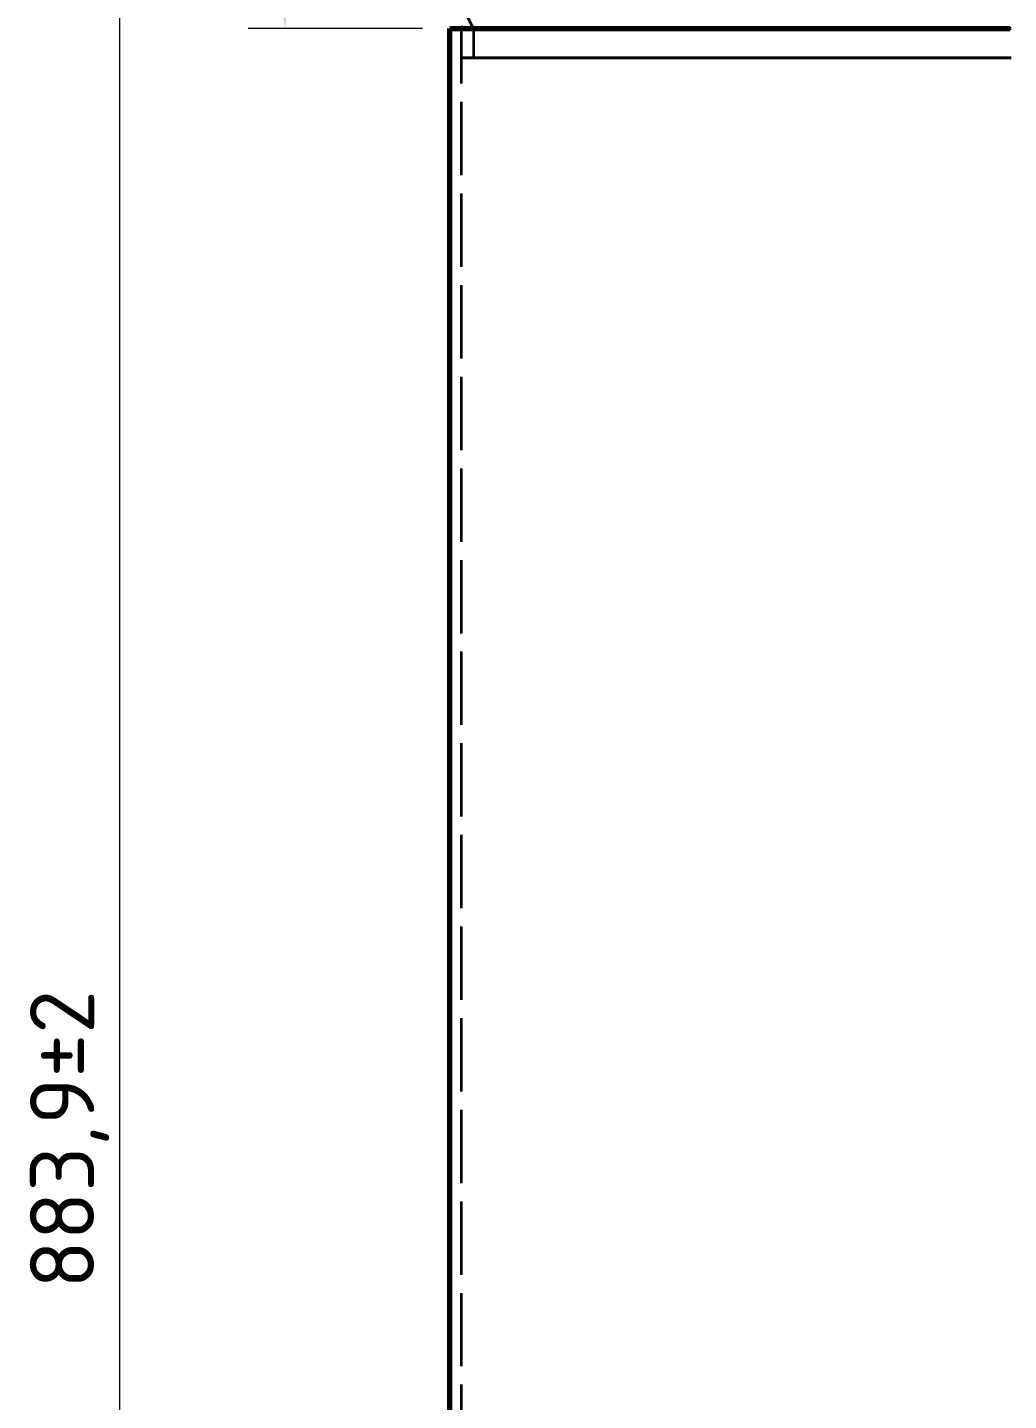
# Model space of a CAD drawing. Header units: millimetres. Extents: x 0 to 1554, y 0 to 420.
# Drawn here: x 65.2 to 118.7, y 230.7 to 305.7 of the extents above; entities that cross this region are included whole.
import ezdxf

# ---------------------------------------------------------------- set-up
doc = ezdxf.new("R2010")
doc.units = ezdxf.units.MM
doc.linetypes.add('IRAM-E-TRAZOS', pattern=[5, 4, -1])
for name, color, linetype, lineweight in [('01-VISIBLE', 7, 'CONTINUOUS', 70), ('02-OCULTA', 4, 'IRAM-E-TRAZOS', 35), ('04-COTA', 3, 'CONTINUOUS', 18)]:
    doc.layers.add(name, color=color, linetype=linetype, lineweight=lineweight)
doc.styles.add('ISO3098', font='isocpeur.ttf')
doc.dimstyles.new('FLAMA-IRAM', dxfattribs={"dimtxt": 3.5, "dimasz": 3.5, "dimexe": 2, "dimexo": 1.5, "dimgap": 1, "dimtad": 1, "dimdec": 1, "dimtxsty": 'ISO3098', "dimblk": 'IRAM_FLECHA', "dimblk1": 'IRAM_FLECHA', "dimblk2": 'IRAM_FLECHA', "dimcen": 2.5, "dimclrd": 256, "dimclre": 256, "dimclrt": 256, "dimazin": 3, "dimtfac": 1, "dimtmove": 0, "dimatfit": 3, "dimlwd": 18, "dimlwe": 18})

# ---------------------------------------------------------------- blocks, each defined once
blk = doc.blocks.new('IRAM_FLECHA')
blk.add_solid([(0, 0), (-1, 0.125), (-1, -0.125)])

msp = doc.modelspace()

# ---------------------------------------------------------------- linework, layer by layer
at = {"layer": '01-VISIBLE'}
for p, q in [((88.89, 305.613), (88.826, 305.741)), ((88.25, 177.613), (88.25, 305.613))]:
    msp.add_line(p, q, dxfattribs=at)
msp.add_lwpolyline([(88.25, 305.613), (88.41, 305.613), (88.57, 305.613), (88.73, 305.613), (88.89, 305.613), (89.05, 305.613), (89.21, 305.613), (89.37, 305.613), (89.53, 305.613), (89.69, 305.613), (89.85, 305.613), (90.01, 305.613), (90.17, 305.613), (90.33, 305.613), (90.49, 305.613), (90.65, 305.613), (90.81, 305.613), (90.97, 305.613), (91.13, 305.613), (91.29, 305.613), (91.45, 305.613), (91.61, 305.613), (91.77, 305.613), (91.93, 305.613), (92.09, 305.613), (92.25, 305.613), (92.41, 305.613), (92.57, 305.613), (92.73, 305.613), (92.89, 305.613), (93.05, 305.613), (93.21, 305.613), (93.37, 305.613), (93.53, 305.613), (93.69, 305.613), (93.85, 305.613), (94.01, 305.613), (94.17, 305.613), (94.33, 305.613), (94.49, 305.613), (94.65, 305.613), (94.81, 305.613), (94.97, 305.613), (95.13, 305.613), (95.29, 305.613), (95.45, 305.613), (95.61, 305.613), (95.77, 305.613), (95.93, 305.613), (96.09, 305.613), (96.25, 305.613), (96.41, 305.613), (96.57, 305.613), (96.73, 305.613), (96.89, 305.613), (97.05, 305.613), (97.21, 305.613), (97.37, 305.613), (97.53, 305.613), (97.69, 305.613), (97.85, 305.613), (98.01, 305.613), (98.17, 305.613), (98.33, 305.613), (98.49, 305.613), (98.65, 305.613), (98.81, 305.613), (98.97, 305.613), (99.13, 305.613), (99.29, 305.613), (99.45, 305.613), (99.61, 305.613), (99.77, 305.613), (99.93, 305.613), (100.09, 305.613), (100.25, 305.613), (100.41, 305.613), (100.57, 305.613), (100.73, 305.613), (100.89, 305.613), (101.05, 305.613), (101.21, 305.613), (101.37, 305.613), (101.53, 305.613), (101.69, 305.613), (101.85, 305.613), (102.01, 305.613), (102.17, 305.613), (102.33, 305.613), (102.49, 305.613), (102.65, 305.613), (102.81, 305.613), (102.97, 305.613), (103.13, 305.613), (103.29, 305.613), (103.45, 305.613), (103.61, 305.613), (103.77, 305.613), (103.93, 305.613), (104.09, 305.613), (104.25, 305.613), (104.41, 305.613), (104.57, 305.613), (104.73, 305.613), (104.89, 305.613), (105.05, 305.613), (105.21, 305.613), (105.37, 305.613), (105.53, 305.613), (105.69, 305.613), (105.85, 305.613), (106.01, 305.613), (106.17, 305.613), (106.33, 305.613), (106.49, 305.613), (106.65, 305.613), (106.81, 305.613), (106.97, 305.613), (107.13, 305.613), (107.29, 305.613), (107.45, 305.613), (107.61, 305.613), (107.77, 305.613), (107.93, 305.613), (108.09, 305.613), (108.25, 305.613), (108.41, 305.613), (108.57, 305.613), (108.73, 305.613), (108.89, 305.613), (109.05, 305.613), (109.21, 305.613), (109.37, 305.613), (109.53, 305.613), (109.69, 305.613), (109.85, 305.613), (110.01, 305.613), (110.17, 305.613), (110.33, 305.613), (110.49, 305.613), (110.65, 305.613), (110.81, 305.613), (110.97, 305.613), (111.13, 305.613), (111.29, 305.613), (111.45, 305.613), (111.61, 305.613), (111.77, 305.613), (111.93, 305.613), (112.09, 305.613), (112.25, 305.613), (112.41, 305.613), (112.57, 305.613), (112.73, 305.613), (112.89, 305.613), (113.05, 305.613), (113.21, 305.613), (113.37, 305.613), (113.53, 305.613), (113.69, 305.613), (113.85, 305.613), (114.01, 305.613), (114.17, 305.613), (114.33, 305.613), (114.49, 305.613), (114.65, 305.613), (114.81, 305.613), (114.97, 305.613), (115.13, 305.613), (115.29, 305.613), (115.45, 305.613), (115.61, 305.613), (115.77, 305.613), (115.93, 305.613), (116.09, 305.613), (116.25, 305.613), (116.41, 305.613), (116.57, 305.613), (116.73, 305.613), (116.89, 305.613), (117.05, 305.613), (117.21, 305.613), (117.37, 305.613), (117.53, 305.613), (117.69, 305.613), (117.85, 305.613), (118.01, 305.613), (118.17, 305.613), (118.33, 305.613), (118.49, 305.613), (118.65, 305.613), (118.81, 305.613)], dxfattribs=at)
at = {"layer": '02-OCULTA'}
for p, q in [((89.53, 305.613), (88.89, 306.893)), ((88.89, 177.613), (88.89, 305.613)), ((88.89, 304.013), (88.89, 305.613)), ((89.53, 305.613), (89.53, 304.013))]:
    msp.add_line(p, q, dxfattribs=at)
for points in [[(118.81, 305.613), (118.65, 305.613), (118.49, 305.613), (118.33, 305.613), (118.17, 305.613), (118.01, 305.613), (117.85, 305.613), (117.69, 305.613), (117.53, 305.613), (117.37, 305.613), (117.21, 305.613), (117.05, 305.613), (116.89, 305.613), (116.73, 305.613), (116.57, 305.613), (116.41, 305.613), (116.25, 305.613), (116.09, 305.613), (115.93, 305.613), (115.77, 305.613), (115.61, 305.613), (115.45, 305.613), (115.29, 305.613), (115.13, 305.613), (114.97, 305.613), (114.81, 305.613), (114.65, 305.613), (114.49, 305.613), (114.33, 305.613), (114.17, 305.613), (114.01, 305.613), (113.85, 305.613), (113.69, 305.613), (113.53, 305.613), (113.37, 305.613), (113.21, 305.613), (113.05, 305.613), (112.89, 305.613), (112.73, 305.613), (112.57, 305.613), (112.41, 305.613), (112.25, 305.613), (112.09, 305.613), (111.93, 305.613), (111.77, 305.613), (111.61, 305.613), (111.45, 305.613), (111.29, 305.613), (111.13, 305.613), (110.97, 305.613), (110.81, 305.613), (110.65, 305.613), (110.49, 305.613), (110.33, 305.613), (110.17, 305.613), (110.01, 305.613), (109.85, 305.613), (109.69, 305.613), (109.53, 305.613), (109.37, 305.613), (109.21, 305.613), (109.05, 305.613), (108.89, 305.613), (108.73, 305.613), (108.57, 305.613), (108.41, 305.613), (108.25, 305.613), (108.09, 305.613), (107.93, 305.613), (107.77, 305.613), (107.61, 305.613), (107.45, 305.613), (107.29, 305.613), (107.13, 305.613), (106.97, 305.613), (106.81, 305.613), (106.65, 305.613), (106.49, 305.613), (106.33, 305.613), (106.17, 305.613), (106.01, 305.613), (105.85, 305.613), (105.69, 305.613), (105.53, 305.613), (105.37, 305.613), (105.21, 305.613), (105.05, 305.613), (104.89, 305.613), (104.73, 305.613), (104.57, 305.613), (104.41, 305.613), (104.25, 305.613), (104.09, 305.613), (103.93, 305.613), (103.77, 305.613), (103.61, 305.613), (103.45, 305.613), (103.29, 305.613), (103.13, 305.613), (102.97, 305.613), (102.81, 305.613), (102.65, 305.613), (102.49, 305.613), (102.33, 305.613), (102.17, 305.613), (102.01, 305.613), (101.85, 305.613), (101.69, 305.613), (101.53, 305.613), (101.37, 305.613), (101.21, 305.613), (101.05, 305.613), (100.89, 305.613), (100.73, 305.613), (100.57, 305.613), (100.41, 305.613), (100.25, 305.613), (100.09, 305.613), (99.93, 305.613), (99.77, 305.613), (99.61, 305.613), (99.45, 305.613), (99.29, 305.613), (99.13, 305.613), (98.97, 305.613), (98.81, 305.613), (98.65, 305.613), (98.49, 305.613), (98.33, 305.613), (98.17, 305.613), (98.01, 305.613), (97.85, 305.613), (97.69, 305.613), (97.53, 305.613), (97.37, 305.613), (97.21, 305.613), (97.05, 305.613), (96.89, 305.613), (96.73, 305.613), (96.57, 305.613), (96.41, 305.613), (96.25, 305.613), (96.09, 305.613), (95.93, 305.613), (95.77, 305.613), (95.61, 305.613), (95.45, 305.613), (95.29, 305.613), (95.13, 305.613), (94.97, 305.613), (94.81, 305.613), (94.65, 305.613), (94.49, 305.613), (94.33, 305.613), (94.17, 305.613), (94.01, 305.613), (93.85, 305.613), (93.69, 305.613), (93.53, 305.613), (93.37, 305.613), (93.21, 305.613), (93.05, 305.613), (92.89, 305.613), (92.73, 305.613), (92.57, 305.613), (92.41, 305.613), (92.25, 305.613), (92.09, 305.613), (91.93, 305.613), (91.77, 305.613), (91.61, 305.613), (91.45, 305.613), (91.29, 305.613), (91.13, 305.613), (90.97, 305.613), (90.81, 305.613), (90.65, 305.613), (90.49, 305.613), (90.33, 305.613), (90.17, 305.613), (90.01, 305.613), (89.85, 305.613), (89.69, 305.613), (89.53, 305.613), (89.37, 305.613), (89.21, 305.613), (89.05, 305.613), (88.89, 305.613), (88.73, 305.613), (88.57, 305.613), (88.41, 305.613), (88.25, 305.613)], [(118.839, 305.613), (118.682, 305.613), (118.525, 305.613), (118.368, 305.613), (118.212, 305.613), (118.055, 305.613), (117.898, 305.613), (117.741, 305.613), (117.584, 305.613), (117.428, 305.613), (117.271, 305.613), (117.114, 305.613), (116.957, 305.613), (116.8, 305.613), (116.644, 305.613), (116.487, 305.613), (116.33, 305.613), (116.173, 305.613), (116.016, 305.613), (115.86, 305.613), (115.703, 305.613), (115.546, 305.613), (115.389, 305.613), (115.232, 305.613), (115.076, 305.613), (114.919, 305.613), (114.762, 305.613), (114.605, 305.613), (114.448, 305.613), (114.292, 305.613), (114.135, 305.613), (113.978, 305.613), (113.821, 305.613), (113.664, 305.613), (113.508, 305.613), (113.351, 305.613), (113.194, 305.613), (113.037, 305.613), (112.88, 305.613), (112.724, 305.613), (112.567, 305.613), (112.41, 305.613), (112.253, 305.613), (112.096, 305.613), (111.94, 305.613), (111.783, 305.613), (111.626, 305.613), (111.469, 305.613), (111.312, 305.613), (111.156, 305.613), (110.999, 305.613), (110.842, 305.613), (110.685, 305.613), (110.528, 305.613), (110.372, 305.613), (110.215, 305.613), (110.058, 305.613), (109.901, 305.613), (109.744, 305.613), (109.588, 305.613), (109.431, 305.613), (109.274, 305.613), (109.117, 305.613), (108.96, 305.613), (108.804, 305.613), (108.647, 305.613), (108.49, 305.613), (108.333, 305.613), (108.176, 305.613), (108.02, 305.613), (107.863, 305.613), (107.706, 305.613), (107.549, 305.613), (107.392, 305.613), (107.236, 305.613), (107.079, 305.613), (106.922, 305.613), (106.765, 305.613), (106.608, 305.613), (106.452, 305.613), (106.295, 305.613), (106.138, 305.613), (105.981, 305.613), (105.824, 305.613), (105.668, 305.613), (105.511, 305.613), (105.354, 305.613), (105.197, 305.613), (105.04, 305.613), (104.884, 305.613), (104.727, 305.613), (104.57, 305.613), (104.413, 305.613), (104.256, 305.613), (104.1, 305.613), (103.943, 305.613), (103.786, 305.613), (103.629, 305.613), (103.472, 305.613), (103.316, 305.613), (103.159, 305.613), (103.002, 305.613), (102.845, 305.613), (102.688, 305.613), (102.532, 305.613), (102.375, 305.613), (102.218, 305.613), (102.061, 305.613), (101.904, 305.613), (101.748, 305.613), (101.591, 305.613), (101.434, 305.613), (101.277, 305.613), (101.12, 305.613), (100.964, 305.613), (100.807, 305.613), (100.65, 305.613), (100.493, 305.613), (100.336, 305.613), (100.18, 305.613), (100.023, 305.613), (99.866, 305.613), (99.709, 305.613), (99.552, 305.613), (99.396, 305.613), (99.239, 305.613), (99.082, 305.613), (98.925, 305.613), (98.768, 305.613), (98.612, 305.613), (98.455, 305.613), (98.298, 305.613), (98.141, 305.613), (97.984, 305.613), (97.828, 305.613), (97.671, 305.613), (97.514, 305.613), (97.357, 305.613), (97.2, 305.613), (97.044, 305.613), (96.887, 305.613), (96.73, 305.613), (96.573, 305.613), (96.416, 305.613), (96.26, 305.613), (96.103, 305.613), (95.946, 305.613), (95.789, 305.613), (95.632, 305.613), (95.476, 305.613), (95.319, 305.613), (95.162, 305.613), (95.005, 305.613), (94.848, 305.613), (94.692, 305.613), (94.535, 305.613), (94.378, 305.613), (94.221, 305.613), (94.064, 305.613), (93.908, 305.613), (93.751, 305.613), (93.594, 305.613), (93.437, 305.613), (93.28, 305.613), (93.124, 305.613), (92.967, 305.613), (92.81, 305.613), (92.653, 305.613), (92.496, 305.613), (92.34, 305.613), (92.183, 305.613), (92.026, 305.613), (91.869, 305.613), (91.712, 305.613), (91.556, 305.613), (91.399, 305.613), (91.242, 305.613), (91.085, 305.613), (90.928, 305.613), (90.772, 305.613), (90.615, 305.613), (90.458, 305.613), (90.301, 305.613), (90.144, 305.613), (89.988, 305.613), (89.831, 305.613), (89.674, 305.613), (89.517, 305.613), (89.36, 305.613), (89.204, 305.613), (89.047, 305.613), (88.89, 305.613)], [(88.89, 305.613), (89.047, 305.613), (89.204, 305.613), (89.36, 305.613), (89.517, 305.613), (89.674, 305.613), (89.831, 305.613), (89.988, 305.613), (90.144, 305.613), (90.301, 305.613), (90.458, 305.613), (90.615, 305.613), (90.772, 305.613), (90.928, 305.613), (91.085, 305.613), (91.242, 305.613), (91.399, 305.613), (91.556, 305.613), (91.712, 305.613), (91.869, 305.613), (92.026, 305.613), (92.183, 305.613), (92.34, 305.613), (92.496, 305.613), (92.653, 305.613), (92.81, 305.613), (92.967, 305.613), (93.124, 305.613), (93.28, 305.613), (93.437, 305.613), (93.594, 305.613), (93.751, 305.613), (93.908, 305.613), (94.064, 305.613), (94.221, 305.613), (94.378, 305.613), (94.535, 305.613), (94.692, 305.613), (94.848, 305.613), (95.005, 305.613), (95.162, 305.613), (95.319, 305.613), (95.476, 305.613), (95.632, 305.613), (95.789, 305.613), (95.946, 305.613), (96.103, 305.613), (96.26, 305.613), (96.416, 305.613), (96.573, 305.613), (96.73, 305.613), (96.887, 305.613), (97.044, 305.613), (97.2, 305.613), (97.357, 305.613), (97.514, 305.613), (97.671, 305.613), (97.828, 305.613), (97.984, 305.613), (98.141, 305.613), (98.298, 305.613), (98.455, 305.613), (98.612, 305.613), (98.768, 305.613), (98.925, 305.613), (99.082, 305.613), (99.239, 305.613), (99.396, 305.613), (99.552, 305.613), (99.709, 305.613), (99.866, 305.613), (100.023, 305.613), (100.18, 305.613), (100.336, 305.613), (100.493, 305.613), (100.65, 305.613), (100.807, 305.613), (100.964, 305.613), (101.12, 305.613), (101.277, 305.613), (101.434, 305.613), (101.591, 305.613), (101.748, 305.613), (101.904, 305.613), (102.061, 305.613), (102.218, 305.613), (102.375, 305.613), (102.532, 305.613), (102.688, 305.613), (102.845, 305.613), (103.002, 305.613), (103.159, 305.613), (103.316, 305.613), (103.472, 305.613), (103.629, 305.613), (103.786, 305.613), (103.943, 305.613), (104.1, 305.613), (104.256, 305.613), (104.413, 305.613), (104.57, 305.613), (104.727, 305.613), (104.884, 305.613), (105.04, 305.613), (105.197, 305.613), (105.354, 305.613), (105.511, 305.613), (105.668, 305.613), (105.824, 305.613), (105.981, 305.613), (106.138, 305.613), (106.295, 305.613), (106.452, 305.613), (106.608, 305.613), (106.765, 305.613), (106.922, 305.613), (107.079, 305.613), (107.236, 305.613), (107.392, 305.613), (107.549, 305.613), (107.706, 305.613), (107.863, 305.613), (108.02, 305.613), (108.176, 305.613), (108.333, 305.613), (108.49, 305.613), (108.647, 305.613), (108.804, 305.613), (108.96, 305.613), (109.117, 305.613), (109.274, 305.613), (109.431, 305.613), (109.588, 305.613), (109.744, 305.613), (109.901, 305.613), (110.058, 305.613), (110.215, 305.613), (110.372, 305.613), (110.528, 305.613), (110.685, 305.613), (110.842, 305.613), (110.999, 305.613), (111.156, 305.613), (111.312, 305.613), (111.469, 305.613), (111.626, 305.613), (111.783, 305.613), (111.94, 305.613), (112.096, 305.613), (112.253, 305.613), (112.41, 305.613), (112.567, 305.613), (112.724, 305.613), (112.88, 305.613), (113.037, 305.613), (113.194, 305.613), (113.351, 305.613), (113.508, 305.613), (113.664, 305.613), (113.821, 305.613), (113.978, 305.613), (114.135, 305.613), (114.292, 305.613), (114.448, 305.613), (114.605, 305.613), (114.762, 305.613), (114.919, 305.613), (115.076, 305.613), (115.232, 305.613), (115.389, 305.613), (115.546, 305.613), (115.703, 305.613), (115.86, 305.613), (116.016, 305.613), (116.173, 305.613), (116.33, 305.613), (116.487, 305.613), (116.644, 305.613), (116.8, 305.613), (116.957, 305.613), (117.114, 305.613), (117.271, 305.613), (117.428, 305.613), (117.584, 305.613), (117.741, 305.613), (117.898, 305.613), (118.055, 305.613), (118.212, 305.613), (118.368, 305.613), (118.525, 305.613), (118.682, 305.613), (118.839, 305.613)], [(118.839, 305.613), (118.682, 305.613), (118.525, 305.613), (118.368, 305.613), (118.212, 305.613), (118.055, 305.613), (117.898, 305.613), (117.741, 305.613), (117.584, 305.613), (117.428, 305.613), (117.271, 305.613), (117.114, 305.613), (116.957, 305.613), (116.8, 305.613), (116.644, 305.613), (116.487, 305.613), (116.33, 305.613), (116.173, 305.613), (116.016, 305.613), (115.86, 305.613), (115.703, 305.613), (115.546, 305.613), (115.389, 305.613), (115.232, 305.613), (115.076, 305.613), (114.919, 305.613), (114.762, 305.613), (114.605, 305.613), (114.448, 305.613), (114.292, 305.613), (114.135, 305.613), (113.978, 305.613), (113.821, 305.613), (113.664, 305.613), (113.508, 305.613), (113.351, 305.613), (113.194, 305.613), (113.037, 305.613), (112.88, 305.613), (112.724, 305.613), (112.567, 305.613), (112.41, 305.613), (112.253, 305.613), (112.096, 305.613), (111.94, 305.613), (111.783, 305.613), (111.626, 305.613), (111.469, 305.613), (111.312, 305.613), (111.156, 305.613), (110.999, 305.613), (110.842, 305.613), (110.685, 305.613), (110.528, 305.613), (110.372, 305.613), (110.215, 305.613), (110.058, 305.613), (109.901, 305.613), (109.744, 305.613), (109.588, 305.613), (109.431, 305.613), (109.274, 305.613), (109.117, 305.613), (108.96, 305.613), (108.804, 305.613), (108.647, 305.613), (108.49, 305.613), (108.333, 305.613), (108.176, 305.613), (108.02, 305.613), (107.863, 305.613), (107.706, 305.613), (107.549, 305.613), (107.392, 305.613), (107.236, 305.613), (107.079, 305.613), (106.922, 305.613), (106.765, 305.613), (106.608, 305.613), (106.452, 305.613), (106.295, 305.613), (106.138, 305.613), (105.981, 305.613), (105.824, 305.613), (105.668, 305.613), (105.511, 305.613), (105.354, 305.613), (105.197, 305.613), (105.04, 305.613), (104.884, 305.613), (104.727, 305.613), (104.57, 305.613), (104.413, 305.613), (104.256, 305.613), (104.1, 305.613), (103.943, 305.613), (103.786, 305.613), (103.629, 305.613), (103.472, 305.613), (103.316, 305.613), (103.159, 305.613), (103.002, 305.613), (102.845, 305.613), (102.688, 305.613), (102.532, 305.613), (102.375, 305.613), (102.218, 305.613), (102.061, 305.613), (101.904, 305.613), (101.748, 305.613), (101.591, 305.613), (101.434, 305.613), (101.277, 305.613), (101.12, 305.613), (100.964, 305.613), (100.807, 305.613), (100.65, 305.613), (100.493, 305.613), (100.336, 305.613), (100.18, 305.613), (100.023, 305.613), (99.866, 305.613), (99.709, 305.613), (99.552, 305.613), (99.396, 305.613), (99.239, 305.613), (99.082, 305.613), (98.925, 305.613), (98.768, 305.613), (98.612, 305.613), (98.455, 305.613), (98.298, 305.613), (98.141, 305.613), (97.984, 305.613), (97.828, 305.613), (97.671, 305.613), (97.514, 305.613), (97.357, 305.613), (97.2, 305.613), (97.044, 305.613), (96.887, 305.613), (96.73, 305.613), (96.573, 305.613), (96.416, 305.613), (96.26, 305.613), (96.103, 305.613), (95.946, 305.613), (95.789, 305.613), (95.632, 305.613), (95.476, 305.613), (95.319, 305.613), (95.162, 305.613), (95.005, 305.613), (94.848, 305.613), (94.692, 305.613), (94.535, 305.613), (94.378, 305.613), (94.221, 305.613), (94.064, 305.613), (93.908, 305.613), (93.751, 305.613), (93.594, 305.613), (93.437, 305.613), (93.28, 305.613), (93.124, 305.613), (92.967, 305.613), (92.81, 305.613), (92.653, 305.613), (92.496, 305.613), (92.34, 305.613), (92.183, 305.613), (92.026, 305.613), (91.869, 305.613), (91.712, 305.613), (91.556, 305.613), (91.399, 305.613), (91.242, 305.613), (91.085, 305.613), (90.928, 305.613), (90.772, 305.613), (90.615, 305.613), (90.458, 305.613), (90.301, 305.613), (90.144, 305.613), (89.988, 305.613), (89.831, 305.613), (89.674, 305.613), (89.517, 305.613), (89.36, 305.613), (89.204, 305.613), (89.047, 305.613), (88.89, 305.613)], [(88.89, 305.613), (89.047, 305.613), (89.204, 305.613), (89.36, 305.613), (89.517, 305.613), (89.674, 305.613), (89.831, 305.613), (89.988, 305.613), (90.144, 305.613), (90.301, 305.613), (90.458, 305.613), (90.615, 305.613), (90.772, 305.613), (90.928, 305.613), (91.085, 305.613), (91.242, 305.613), (91.399, 305.613), (91.556, 305.613), (91.712, 305.613), (91.869, 305.613), (92.026, 305.613), (92.183, 305.613), (92.34, 305.613), (92.496, 305.613), (92.653, 305.613), (92.81, 305.613), (92.967, 305.613), (93.124, 305.613), (93.28, 305.613), (93.437, 305.613), (93.594, 305.613), (93.751, 305.613), (93.908, 305.613), (94.064, 305.613), (94.221, 305.613), (94.378, 305.613), (94.535, 305.613), (94.692, 305.613), (94.848, 305.613), (95.005, 305.613), (95.162, 305.613), (95.319, 305.613), (95.476, 305.613), (95.632, 305.613), (95.789, 305.613), (95.946, 305.613), (96.103, 305.613), (96.26, 305.613), (96.416, 305.613), (96.573, 305.613), (96.73, 305.613), (96.887, 305.613), (97.044, 305.613), (97.2, 305.613), (97.357, 305.613), (97.514, 305.613), (97.671, 305.613), (97.828, 305.613), (97.984, 305.613), (98.141, 305.613), (98.298, 305.613), (98.455, 305.613), (98.612, 305.613), (98.768, 305.613), (98.925, 305.613), (99.082, 305.613), (99.239, 305.613), (99.396, 305.613), (99.552, 305.613), (99.709, 305.613), (99.866, 305.613), (100.023, 305.613), (100.18, 305.613), (100.336, 305.613), (100.493, 305.613), (100.65, 305.613), (100.807, 305.613), (100.964, 305.613), (101.12, 305.613), (101.277, 305.613), (101.434, 305.613), (101.591, 305.613), (101.748, 305.613), (101.904, 305.613), (102.061, 305.613), (102.218, 305.613), (102.375, 305.613), (102.532, 305.613), (102.688, 305.613), (102.845, 305.613), (103.002, 305.613), (103.159, 305.613), (103.316, 305.613), (103.472, 305.613), (103.629, 305.613), (103.786, 305.613), (103.943, 305.613), (104.1, 305.613), (104.256, 305.613), (104.413, 305.613), (104.57, 305.613), (104.727, 305.613), (104.884, 305.613), (105.04, 305.613), (105.197, 305.613), (105.354, 305.613), (105.511, 305.613), (105.668, 305.613), (105.824, 305.613), (105.981, 305.613), (106.138, 305.613), (106.295, 305.613), (106.452, 305.613), (106.608, 305.613), (106.765, 305.613), (106.922, 305.613), (107.079, 305.613), (107.236, 305.613), (107.392, 305.613), (107.549, 305.613), (107.706, 305.613), (107.863, 305.613), (108.02, 305.613), (108.176, 305.613), (108.333, 305.613), (108.49, 305.613), (108.647, 305.613), (108.804, 305.613), (108.96, 305.613), (109.117, 305.613), (109.274, 305.613), (109.431, 305.613), (109.588, 305.613), (109.744, 305.613), (109.901, 305.613), (110.058, 305.613), (110.215, 305.613), (110.372, 305.613), (110.528, 305.613), (110.685, 305.613), (110.842, 305.613), (110.999, 305.613), (111.156, 305.613), (111.312, 305.613), (111.469, 305.613), (111.626, 305.613), (111.783, 305.613), (111.94, 305.613), (112.096, 305.613), (112.253, 305.613), (112.41, 305.613), (112.567, 305.613), (112.724, 305.613), (112.88, 305.613), (113.037, 305.613), (113.194, 305.613), (113.351, 305.613), (113.508, 305.613), (113.664, 305.613), (113.821, 305.613), (113.978, 305.613), (114.135, 305.613), (114.292, 305.613), (114.448, 305.613), (114.605, 305.613), (114.762, 305.613), (114.919, 305.613), (115.076, 305.613), (115.232, 305.613), (115.389, 305.613), (115.546, 305.613), (115.703, 305.613), (115.86, 305.613), (116.016, 305.613), (116.173, 305.613), (116.33, 305.613), (116.487, 305.613), (116.644, 305.613), (116.8, 305.613), (116.957, 305.613), (117.114, 305.613), (117.271, 305.613), (117.428, 305.613), (117.584, 305.613), (117.741, 305.613), (117.898, 305.613), (118.055, 305.613), (118.212, 305.613), (118.368, 305.613), (118.525, 305.613), (118.682, 305.613), (118.839, 305.613)], [(118.868, 305.613), (118.714, 305.613), (118.56, 305.613), (118.407, 305.613), (118.253, 305.613), (118.1, 305.613), (117.946, 305.613), (117.792, 305.613), (117.639, 305.613), (117.485, 305.613), (117.332, 305.613), (117.178, 305.613), (117.024, 305.613), (116.871, 305.613), (116.717, 305.613), (116.564, 305.613), (116.41, 305.613), (116.256, 305.613), (116.103, 305.613), (115.949, 305.613), (115.796, 305.613), (115.642, 305.613), (115.488, 305.613), (115.335, 305.613), (115.181, 305.613), (115.028, 305.613), (114.874, 305.613), (114.72, 305.613), (114.567, 305.613), (114.413, 305.613), (114.26, 305.613), (114.106, 305.613), (113.952, 305.613), (113.799, 305.613), (113.645, 305.613), (113.492, 305.613), (113.338, 305.613), (113.184, 305.613), (113.031, 305.613), (112.877, 305.613), (112.724, 305.613), (112.57, 305.613), (112.416, 305.613), (112.263, 305.613), (112.109, 305.613), (111.956, 305.613), (111.802, 305.613), (111.648, 305.613), (111.495, 305.613), (111.341, 305.613), (111.188, 305.613), (111.034, 305.613), (110.88, 305.613), (110.727, 305.613), (110.573, 305.613), (110.42, 305.613), (110.266, 305.613), (110.112, 305.613), (109.959, 305.613), (109.805, 305.613), (109.652, 305.613), (109.498, 305.613), (109.344, 305.613), (109.191, 305.613), (109.037, 305.613), (108.884, 305.613), (108.73, 305.613), (108.576, 305.613), (108.423, 305.613), (108.269, 305.613), (108.116, 305.613), (107.962, 305.613), (107.808, 305.613), (107.655, 305.613), (107.501, 305.613), (107.348, 305.613), (107.194, 305.613), (107.04, 305.613), (106.887, 305.613), (106.733, 305.613), (106.58, 305.613), (106.426, 305.613), (106.272, 305.613), (106.119, 305.613), (105.965, 305.613), (105.812, 305.613), (105.658, 305.613), (105.504, 305.613), (105.351, 305.613), (105.197, 305.613), (105.044, 305.613), (104.89, 305.613), (104.736, 305.613), (104.583, 305.613), (104.429, 305.613), (104.276, 305.613), (104.122, 305.613), (103.968, 305.613), (103.815, 305.613), (103.661, 305.613), (103.508, 305.613), (103.354, 305.613), (103.2, 305.613), (103.047, 305.613), (102.893, 305.613), (102.74, 305.613), (102.586, 305.613), (102.432, 305.613), (102.279, 305.613), (102.125, 305.613), (101.972, 305.613), (101.818, 305.613), (101.664, 305.613), (101.511, 305.613), (101.357, 305.613), (101.204, 305.613), (101.05, 305.613), (100.896, 305.613), (100.743, 305.613), (100.589, 305.613), (100.436, 305.613), (100.282, 305.613), (100.128, 305.613), (99.975, 305.613), (99.821, 305.613), (99.668, 305.613), (99.514, 305.613), (99.36, 305.613), (99.207, 305.613), (99.053, 305.613), (98.9, 305.613), (98.746, 305.613), (98.592, 305.613), (98.439, 305.613), (98.285, 305.613), (98.132, 305.613), (97.978, 305.613), (97.824, 305.613), (97.671, 305.613), (97.517, 305.613), (97.364, 305.613), (97.21, 305.613), (97.056, 305.613), (96.903, 305.613), (96.749, 305.613), (96.596, 305.613), (96.442, 305.613), (96.288, 305.613), (96.135, 305.613), (95.981, 305.613), (95.828, 305.613), (95.674, 305.613), (95.52, 305.613), (95.367, 305.613), (95.213, 305.613), (95.06, 305.613), (94.906, 305.613), (94.752, 305.613), (94.599, 305.613), (94.445, 305.613), (94.292, 305.613), (94.138, 305.613), (93.984, 305.613), (93.831, 305.613), (93.677, 305.613), (93.524, 305.613), (93.37, 305.613), (93.216, 305.613), (93.063, 305.613), (92.909, 305.613), (92.756, 305.613), (92.602, 305.613), (92.448, 305.613), (92.295, 305.613), (92.141, 305.613), (91.988, 305.613), (91.834, 305.613), (91.68, 305.613), (91.527, 305.613), (91.373, 305.613), (91.22, 305.613), (91.066, 305.613), (90.912, 305.613), (90.759, 305.613), (90.605, 305.613), (90.452, 305.613), (90.298, 305.613), (90.144, 305.613), (89.991, 305.613), (89.837, 305.613), (89.684, 305.613), (89.53, 305.613)], [(89.53, 305.613), (89.684, 305.613), (89.837, 305.613), (89.991, 305.613), (90.144, 305.613), (90.298, 305.613), (90.452, 305.613), (90.605, 305.613), (90.759, 305.613), (90.912, 305.613), (91.066, 305.613), (91.22, 305.613), (91.373, 305.613), (91.527, 305.613), (91.68, 305.613), (91.834, 305.613), (91.988, 305.613), (92.141, 305.613), (92.295, 305.613), (92.448, 305.613), (92.602, 305.613), (92.756, 305.613), (92.909, 305.613), (93.063, 305.613), (93.216, 305.613), (93.37, 305.613), (93.524, 305.613), (93.677, 305.613), (93.831, 305.613), (93.984, 305.613), (94.138, 305.613), (94.292, 305.613), (94.445, 305.613), (94.599, 305.613), (94.752, 305.613), (94.906, 305.613), (95.06, 305.613), (95.213, 305.613), (95.367, 305.613), (95.52, 305.613), (95.674, 305.613), (95.828, 305.613), (95.981, 305.613), (96.135, 305.613), (96.288, 305.613), (96.442, 305.613), (96.596, 305.613), (96.749, 305.613), (96.903, 305.613), (97.056, 305.613), (97.21, 305.613), (97.364, 305.613), (97.517, 305.613), (97.671, 305.613), (97.824, 305.613), (97.978, 305.613), (98.132, 305.613), (98.285, 305.613), (98.439, 305.613), (98.592, 305.613), (98.746, 305.613), (98.9, 305.613), (99.053, 305.613), (99.207, 305.613), (99.36, 305.613), (99.514, 305.613), (99.668, 305.613), (99.821, 305.613), (99.975, 305.613), (100.128, 305.613), (100.282, 305.613), (100.436, 305.613), (100.589, 305.613), (100.743, 305.613), (100.896, 305.613), (101.05, 305.613), (101.204, 305.613), (101.357, 305.613), (101.511, 305.613), (101.664, 305.613), (101.818, 305.613), (101.972, 305.613), (102.125, 305.613), (102.279, 305.613), (102.432, 305.613), (102.586, 305.613), (102.74, 305.613), (102.893, 305.613), (103.047, 305.613), (103.2, 305.613), (103.354, 305.613), (103.508, 305.613), (103.661, 305.613), (103.815, 305.613), (103.968, 305.613), (104.122, 305.613), (104.276, 305.613), (104.429, 305.613), (104.583, 305.613), (104.736, 305.613), (104.89, 305.613), (105.044, 305.613), (105.197, 305.613), (105.351, 305.613), (105.504, 305.613), (105.658, 305.613), (105.812, 305.613), (105.965, 305.613), (106.119, 305.613), (106.272, 305.613), (106.426, 305.613), (106.58, 305.613), (106.733, 305.613), (106.887, 305.613), (107.04, 305.613), (107.194, 305.613), (107.348, 305.613), (107.501, 305.613), (107.655, 305.613), (107.808, 305.613), (107.962, 305.613), (108.116, 305.613), (108.269, 305.613), (108.423, 305.613), (108.576, 305.613), (108.73, 305.613), (108.884, 305.613), (109.037, 305.613), (109.191, 305.613), (109.344, 305.613), (109.498, 305.613), (109.652, 305.613), (109.805, 305.613), (109.959, 305.613), (110.112, 305.613), (110.266, 305.613), (110.42, 305.613), (110.573, 305.613), (110.727, 305.613), (110.88, 305.613), (111.034, 305.613), (111.188, 305.613), (111.341, 305.613), (111.495, 305.613), (111.648, 305.613), (111.802, 305.613), (111.956, 305.613), (112.109, 305.613), (112.263, 305.613), (112.416, 305.613), (112.57, 305.613), (112.724, 305.613), (112.877, 305.613), (113.031, 305.613), (113.184, 305.613), (113.338, 305.613), (113.492, 305.613), (113.645, 305.613), (113.799, 305.613), (113.952, 305.613), (114.106, 305.613), (114.26, 305.613), (114.413, 305.613), (114.567, 305.613), (114.72, 305.613), (114.874, 305.613), (115.028, 305.613), (115.181, 305.613), (115.335, 305.613), (115.488, 305.613), (115.642, 305.613), (115.796, 305.613), (115.949, 305.613), (116.103, 305.613), (116.256, 305.613), (116.41, 305.613), (116.564, 305.613), (116.717, 305.613), (116.871, 305.613), (117.024, 305.613), (117.178, 305.613), (117.332, 305.613), (117.485, 305.613), (117.639, 305.613), (117.792, 305.613), (117.946, 305.613), (118.1, 305.613), (118.253, 305.613), (118.407, 305.613), (118.56, 305.613), (118.714, 305.613), (118.868, 305.613)], [(118.839, 304.013), (118.682, 304.013), (118.525, 304.013), (118.368, 304.013), (118.212, 304.013), (118.055, 304.013), (117.898, 304.013), (117.741, 304.013), (117.584, 304.013), (117.428, 304.013), (117.271, 304.013), (117.114, 304.013), (116.957, 304.013), (116.8, 304.013), (116.644, 304.013), (116.487, 304.013), (116.33, 304.013), (116.173, 304.013), (116.016, 304.013), (115.86, 304.013), (115.703, 304.013), (115.546, 304.013), (115.389, 304.013), (115.232, 304.013), (115.076, 304.013), (114.919, 304.013), (114.762, 304.013), (114.605, 304.013), (114.448, 304.013), (114.292, 304.013), (114.135, 304.013), (113.978, 304.013), (113.821, 304.013), (113.664, 304.013), (113.508, 304.013), (113.351, 304.013), (113.194, 304.013), (113.037, 304.013), (112.88, 304.013), (112.724, 304.013), (112.567, 304.013), (112.41, 304.013), (112.253, 304.013), (112.096, 304.013), (111.94, 304.013), (111.783, 304.013), (111.626, 304.013), (111.469, 304.013), (111.312, 304.013), (111.156, 304.013), (110.999, 304.013), (110.842, 304.013), (110.685, 304.013), (110.528, 304.013), (110.372, 304.013), (110.215, 304.013), (110.058, 304.013), (109.901, 304.013), (109.744, 304.013), (109.588, 304.013), (109.431, 304.013), (109.274, 304.013), (109.117, 304.013), (108.96, 304.013), (108.804, 304.013), (108.647, 304.013), (108.49, 304.013), (108.333, 304.013), (108.176, 304.013), (108.02, 304.013), (107.863, 304.013), (107.706, 304.013), (107.549, 304.013), (107.392, 304.013), (107.236, 304.013), (107.079, 304.013), (106.922, 304.013), (106.765, 304.013), (106.608, 304.013), (106.452, 304.013), (106.295, 304.013), (106.138, 304.013), (105.981, 304.013), (105.824, 304.013), (105.668, 304.013), (105.511, 304.013), (105.354, 304.013), (105.197, 304.013), (105.04, 304.013), (104.884, 304.013), (104.727, 304.013), (104.57, 304.013), (104.413, 304.013), (104.256, 304.013), (104.1, 304.013), (103.943, 304.013), (103.786, 304.013), (103.629, 304.013), (103.472, 304.013), (103.316, 304.013), (103.159, 304.013), (103.002, 304.013), (102.845, 304.013), (102.688, 304.013), (102.532, 304.013), (102.375, 304.013), (102.218, 304.013), (102.061, 304.013), (101.904, 304.013), (101.748, 304.013), (101.591, 304.013), (101.434, 304.013), (101.277, 304.013), (101.12, 304.013), (100.964, 304.013), (100.807, 304.013), (100.65, 304.013), (100.493, 304.013), (100.336, 304.013), (100.18, 304.013), (100.023, 304.013), (99.866, 304.013), (99.709, 304.013), (99.552, 304.013), (99.396, 304.013), (99.239, 304.013), (99.082, 304.013), (98.925, 304.013), (98.768, 304.013), (98.612, 304.013), (98.455, 304.013), (98.298, 304.013), (98.141, 304.013), (97.984, 304.013), (97.828, 304.013), (97.671, 304.013), (97.514, 304.013), (97.357, 304.013), (97.2, 304.013), (97.044, 304.013), (96.887, 304.013), (96.73, 304.013), (96.573, 304.013), (96.416, 304.013), (96.26, 304.013), (96.103, 304.013), (95.946, 304.013), (95.789, 304.013), (95.632, 304.013), (95.476, 304.013), (95.319, 304.013), (95.162, 304.013), (95.005, 304.013), (94.848, 304.013), (94.692, 304.013), (94.535, 304.013), (94.378, 304.013), (94.221, 304.013), (94.064, 304.013), (93.908, 304.013), (93.751, 304.013), (93.594, 304.013), (93.437, 304.013), (93.28, 304.013), (93.124, 304.013), (92.967, 304.013), (92.81, 304.013), (92.653, 304.013), (92.496, 304.013), (92.34, 304.013), (92.183, 304.013), (92.026, 304.013), (91.869, 304.013), (91.712, 304.013), (91.556, 304.013), (91.399, 304.013), (91.242, 304.013), (91.085, 304.013), (90.928, 304.013), (90.772, 304.013), (90.615, 304.013), (90.458, 304.013), (90.301, 304.013), (90.144, 304.013), (89.988, 304.013), (89.831, 304.013), (89.674, 304.013), (89.517, 304.013), (89.36, 304.013), (89.204, 304.013), (89.047, 304.013), (88.89, 304.013)], [(88.89, 304.013), (89.047, 304.013), (89.204, 304.013), (89.36, 304.013), (89.517, 304.013), (89.674, 304.013), (89.831, 304.013), (89.988, 304.013), (90.144, 304.013), (90.301, 304.013), (90.458, 304.013), (90.615, 304.013), (90.772, 304.013), (90.928, 304.013), (91.085, 304.013), (91.242, 304.013), (91.399, 304.013), (91.556, 304.013), (91.712, 304.013), (91.869, 304.013), (92.026, 304.013), (92.183, 304.013), (92.34, 304.013), (92.496, 304.013), (92.653, 304.013), (92.81, 304.013), (92.967, 304.013), (93.124, 304.013), (93.28, 304.013), (93.437, 304.013), (93.594, 304.013), (93.751, 304.013), (93.908, 304.013), (94.064, 304.013), (94.221, 304.013), (94.378, 304.013), (94.535, 304.013), (94.692, 304.013), (94.848, 304.013), (95.005, 304.013), (95.162, 304.013), (95.319, 304.013), (95.476, 304.013), (95.632, 304.013), (95.789, 304.013), (95.946, 304.013), (96.103, 304.013), (96.26, 304.013), (96.416, 304.013), (96.573, 304.013), (96.73, 304.013), (96.887, 304.013), (97.044, 304.013), (97.2, 304.013), (97.357, 304.013), (97.514, 304.013), (97.671, 304.013), (97.828, 304.013), (97.984, 304.013), (98.141, 304.013), (98.298, 304.013), (98.455, 304.013), (98.612, 304.013), (98.768, 304.013), (98.925, 304.013), (99.082, 304.013), (99.239, 304.013), (99.396, 304.013), (99.552, 304.013), (99.709, 304.013), (99.866, 304.013), (100.023, 304.013), (100.18, 304.013), (100.336, 304.013), (100.493, 304.013), (100.65, 304.013), (100.807, 304.013), (100.964, 304.013), (101.12, 304.013), (101.277, 304.013), (101.434, 304.013), (101.591, 304.013), (101.748, 304.013), (101.904, 304.013), (102.061, 304.013), (102.218, 304.013), (102.375, 304.013), (102.532, 304.013), (102.688, 304.013), (102.845, 304.013), (103.002, 304.013), (103.159, 304.013), (103.316, 304.013), (103.472, 304.013), (103.629, 304.013), (103.786, 304.013), (103.943, 304.013), (104.1, 304.013), (104.256, 304.013), (104.413, 304.013), (104.57, 304.013), (104.727, 304.013), (104.884, 304.013), (105.04, 304.013), (105.197, 304.013), (105.354, 304.013), (105.511, 304.013), (105.668, 304.013), (105.824, 304.013), (105.981, 304.013), (106.138, 304.013), (106.295, 304.013), (106.452, 304.013), (106.608, 304.013), (106.765, 304.013), (106.922, 304.013), (107.079, 304.013), (107.236, 304.013), (107.392, 304.013), (107.549, 304.013), (107.706, 304.013), (107.863, 304.013), (108.02, 304.013), (108.176, 304.013), (108.333, 304.013), (108.49, 304.013), (108.647, 304.013), (108.804, 304.013), (108.96, 304.013), (109.117, 304.013), (109.274, 304.013), (109.431, 304.013), (109.588, 304.013), (109.744, 304.013), (109.901, 304.013), (110.058, 304.013), (110.215, 304.013), (110.372, 304.013), (110.528, 304.013), (110.685, 304.013), (110.842, 304.013), (110.999, 304.013), (111.156, 304.013), (111.312, 304.013), (111.469, 304.013), (111.626, 304.013), (111.783, 304.013), (111.94, 304.013), (112.096, 304.013), (112.253, 304.013), (112.41, 304.013), (112.567, 304.013), (112.724, 304.013), (112.88, 304.013), (113.037, 304.013), (113.194, 304.013), (113.351, 304.013), (113.508, 304.013), (113.664, 304.013), (113.821, 304.013), (113.978, 304.013), (114.135, 304.013), (114.292, 304.013), (114.448, 304.013), (114.605, 304.013), (114.762, 304.013), (114.919, 304.013), (115.076, 304.013), (115.232, 304.013), (115.389, 304.013), (115.546, 304.013), (115.703, 304.013), (115.86, 304.013), (116.016, 304.013), (116.173, 304.013), (116.33, 304.013), (116.487, 304.013), (116.644, 304.013), (116.8, 304.013), (116.957, 304.013), (117.114, 304.013), (117.271, 304.013), (117.428, 304.013), (117.584, 304.013), (117.741, 304.013), (117.898, 304.013), (118.055, 304.013), (118.212, 304.013), (118.368, 304.013), (118.525, 304.013), (118.682, 304.013), (118.839, 304.013)], [(118.868, 304.013), (118.714, 304.013), (118.56, 304.013), (118.407, 304.013), (118.253, 304.013), (118.1, 304.013), (117.946, 304.013), (117.792, 304.013), (117.639, 304.013), (117.485, 304.013), (117.332, 304.013), (117.178, 304.013), (117.024, 304.013), (116.871, 304.013), (116.717, 304.013), (116.564, 304.013), (116.41, 304.013), (116.256, 304.013), (116.103, 304.013), (115.949, 304.013), (115.796, 304.013), (115.642, 304.013), (115.488, 304.013), (115.335, 304.013), (115.181, 304.013), (115.028, 304.013), (114.874, 304.013), (114.72, 304.013), (114.567, 304.013), (114.413, 304.013), (114.26, 304.013), (114.106, 304.013), (113.952, 304.013), (113.799, 304.013), (113.645, 304.013), (113.492, 304.013), (113.338, 304.013), (113.184, 304.013), (113.031, 304.013), (112.877, 304.013), (112.724, 304.013), (112.57, 304.013), (112.416, 304.013), (112.263, 304.013), (112.109, 304.013), (111.956, 304.013), (111.802, 304.013), (111.648, 304.013), (111.495, 304.013), (111.341, 304.013), (111.188, 304.013), (111.034, 304.013), (110.88, 304.013), (110.727, 304.013), (110.573, 304.013), (110.42, 304.013), (110.266, 304.013), (110.112, 304.013), (109.959, 304.013), (109.805, 304.013), (109.652, 304.013), (109.498, 304.013), (109.344, 304.013), (109.191, 304.013), (109.037, 304.013), (108.884, 304.013), (108.73, 304.013), (108.576, 304.013), (108.423, 304.013), (108.269, 304.013), (108.116, 304.013), (107.962, 304.013), (107.808, 304.013), (107.655, 304.013), (107.501, 304.013), (107.348, 304.013), (107.194, 304.013), (107.04, 304.013), (106.887, 304.013), (106.733, 304.013), (106.58, 304.013), (106.426, 304.013), (106.272, 304.013), (106.119, 304.013), (105.965, 304.013), (105.812, 304.013), (105.658, 304.013), (105.504, 304.013), (105.351, 304.013), (105.197, 304.013), (105.044, 304.013), (104.89, 304.013), (104.736, 304.013), (104.583, 304.013), (104.429, 304.013), (104.276, 304.013), (104.122, 304.013), (103.968, 304.013), (103.815, 304.013), (103.661, 304.013), (103.508, 304.013), (103.354, 304.013), (103.2, 304.013), (103.047, 304.013), (102.893, 304.013), (102.74, 304.013), (102.586, 304.013), (102.432, 304.013), (102.279, 304.013), (102.125, 304.013), (101.972, 304.013), (101.818, 304.013), (101.664, 304.013), (101.511, 304.013), (101.357, 304.013), (101.204, 304.013), (101.05, 304.013), (100.896, 304.013), (100.743, 304.013), (100.589, 304.013), (100.436, 304.013), (100.282, 304.013), (100.128, 304.013), (99.975, 304.013), (99.821, 304.013), (99.668, 304.013), (99.514, 304.013), (99.36, 304.013), (99.207, 304.013), (99.053, 304.013), (98.9, 304.013), (98.746, 304.013), (98.592, 304.013), (98.439, 304.013), (98.285, 304.013), (98.132, 304.013), (97.978, 304.013), (97.824, 304.013), (97.671, 304.013), (97.517, 304.013), (97.364, 304.013), (97.21, 304.013), (97.056, 304.013), (96.903, 304.013), (96.749, 304.013), (96.596, 304.013), (96.442, 304.013), (96.288, 304.013), (96.135, 304.013), (95.981, 304.013), (95.828, 304.013), (95.674, 304.013), (95.52, 304.013), (95.367, 304.013), (95.213, 304.013), (95.06, 304.013), (94.906, 304.013), (94.752, 304.013), (94.599, 304.013), (94.445, 304.013), (94.292, 304.013), (94.138, 304.013), (93.984, 304.013), (93.831, 304.013), (93.677, 304.013), (93.524, 304.013), (93.37, 304.013), (93.216, 304.013), (93.063, 304.013), (92.909, 304.013), (92.756, 304.013), (92.602, 304.013), (92.448, 304.013), (92.295, 304.013), (92.141, 304.013), (91.988, 304.013), (91.834, 304.013), (91.68, 304.013), (91.527, 304.013), (91.373, 304.013), (91.22, 304.013), (91.066, 304.013), (90.912, 304.013), (90.759, 304.013), (90.605, 304.013), (90.452, 304.013), (90.298, 304.013), (90.144, 304.013), (89.991, 304.013), (89.837, 304.013), (89.684, 304.013), (89.53, 304.013)], [(89.53, 304.013), (89.684, 304.013), (89.837, 304.013), (89.991, 304.013), (90.144, 304.013), (90.298, 304.013), (90.452, 304.013), (90.605, 304.013), (90.759, 304.013), (90.912, 304.013), (91.066, 304.013), (91.22, 304.013), (91.373, 304.013), (91.527, 304.013), (91.68, 304.013), (91.834, 304.013), (91.988, 304.013), (92.141, 304.013), (92.295, 304.013), (92.448, 304.013), (92.602, 304.013), (92.756, 304.013), (92.909, 304.013), (93.063, 304.013), (93.216, 304.013), (93.37, 304.013), (93.524, 304.013), (93.677, 304.013), (93.831, 304.013), (93.984, 304.013), (94.138, 304.013), (94.292, 304.013), (94.445, 304.013), (94.599, 304.013), (94.752, 304.013), (94.906, 304.013), (95.06, 304.013), (95.213, 304.013), (95.367, 304.013), (95.52, 304.013), (95.674, 304.013), (95.828, 304.013), (95.981, 304.013), (96.135, 304.013), (96.288, 304.013), (96.442, 304.013), (96.596, 304.013), (96.749, 304.013), (96.903, 304.013), (97.056, 304.013), (97.21, 304.013), (97.364, 304.013), (97.517, 304.013), (97.671, 304.013), (97.824, 304.013), (97.978, 304.013), (98.132, 304.013), (98.285, 304.013), (98.439, 304.013), (98.592, 304.013), (98.746, 304.013), (98.9, 304.013), (99.053, 304.013), (99.207, 304.013), (99.36, 304.013), (99.514, 304.013), (99.668, 304.013), (99.821, 304.013), (99.975, 304.013), (100.128, 304.013), (100.282, 304.013), (100.436, 304.013), (100.589, 304.013), (100.743, 304.013), (100.896, 304.013), (101.05, 304.013), (101.204, 304.013), (101.357, 304.013), (101.511, 304.013), (101.664, 304.013), (101.818, 304.013), (101.972, 304.013), (102.125, 304.013), (102.279, 304.013), (102.432, 304.013), (102.586, 304.013), (102.74, 304.013), (102.893, 304.013), (103.047, 304.013), (103.2, 304.013), (103.354, 304.013), (103.508, 304.013), (103.661, 304.013), (103.815, 304.013), (103.968, 304.013), (104.122, 304.013), (104.276, 304.013), (104.429, 304.013), (104.583, 304.013), (104.736, 304.013), (104.89, 304.013), (105.044, 304.013), (105.197, 304.013), (105.351, 304.013), (105.504, 304.013), (105.658, 304.013), (105.812, 304.013), (105.965, 304.013), (106.119, 304.013), (106.272, 304.013), (106.426, 304.013), (106.58, 304.013), (106.733, 304.013), (106.887, 304.013), (107.04, 304.013), (107.194, 304.013), (107.348, 304.013), (107.501, 304.013), (107.655, 304.013), (107.808, 304.013), (107.962, 304.013), (108.116, 304.013), (108.269, 304.013), (108.423, 304.013), (108.576, 304.013), (108.73, 304.013), (108.884, 304.013), (109.037, 304.013), (109.191, 304.013), (109.344, 304.013), (109.498, 304.013), (109.652, 304.013), (109.805, 304.013), (109.959, 304.013), (110.112, 304.013), (110.266, 304.013), (110.42, 304.013), (110.573, 304.013), (110.727, 304.013), (110.88, 304.013), (111.034, 304.013), (111.188, 304.013), (111.341, 304.013), (111.495, 304.013), (111.648, 304.013), (111.802, 304.013), (111.956, 304.013), (112.109, 304.013), (112.263, 304.013), (112.416, 304.013), (112.57, 304.013), (112.724, 304.013), (112.877, 304.013), (113.031, 304.013), (113.184, 304.013), (113.338, 304.013), (113.492, 304.013), (113.645, 304.013), (113.799, 304.013), (113.952, 304.013), (114.106, 304.013), (114.26, 304.013), (114.413, 304.013), (114.567, 304.013), (114.72, 304.013), (114.874, 304.013), (115.028, 304.013), (115.181, 304.013), (115.335, 304.013), (115.488, 304.013), (115.642, 304.013), (115.796, 304.013), (115.949, 304.013), (116.103, 304.013), (116.256, 304.013), (116.41, 304.013), (116.564, 304.013), (116.717, 304.013), (116.871, 304.013), (117.024, 304.013), (117.178, 304.013), (117.332, 304.013), (117.485, 304.013), (117.639, 304.013), (117.792, 304.013), (117.946, 304.013), (118.1, 304.013), (118.253, 304.013), (118.407, 304.013), (118.56, 304.013), (118.714, 304.013), (118.868, 304.013)]]:
    msp.add_lwpolyline(points, dxfattribs=at)

# ---------------------------------------------------------------- dimensions: what is measured, and where the dimension line sits
at = {"layer": '04-COTA'}
for base, p1, text in [((70.25, 156.613), (88.25, 156.613), '<>±2'), ((79.25, 305.613), (88.25, 305.613), '<>±0,5')]:
    msp.add_linear_dim(base=base, p1=p1, p2=(111.45, 333.387), angle=90, text=text, dimstyle='FLAMA-IRAM', override={"dimlfac": 5}, dxfattribs=at).render()

doc.saveas('drawing.dxf')
